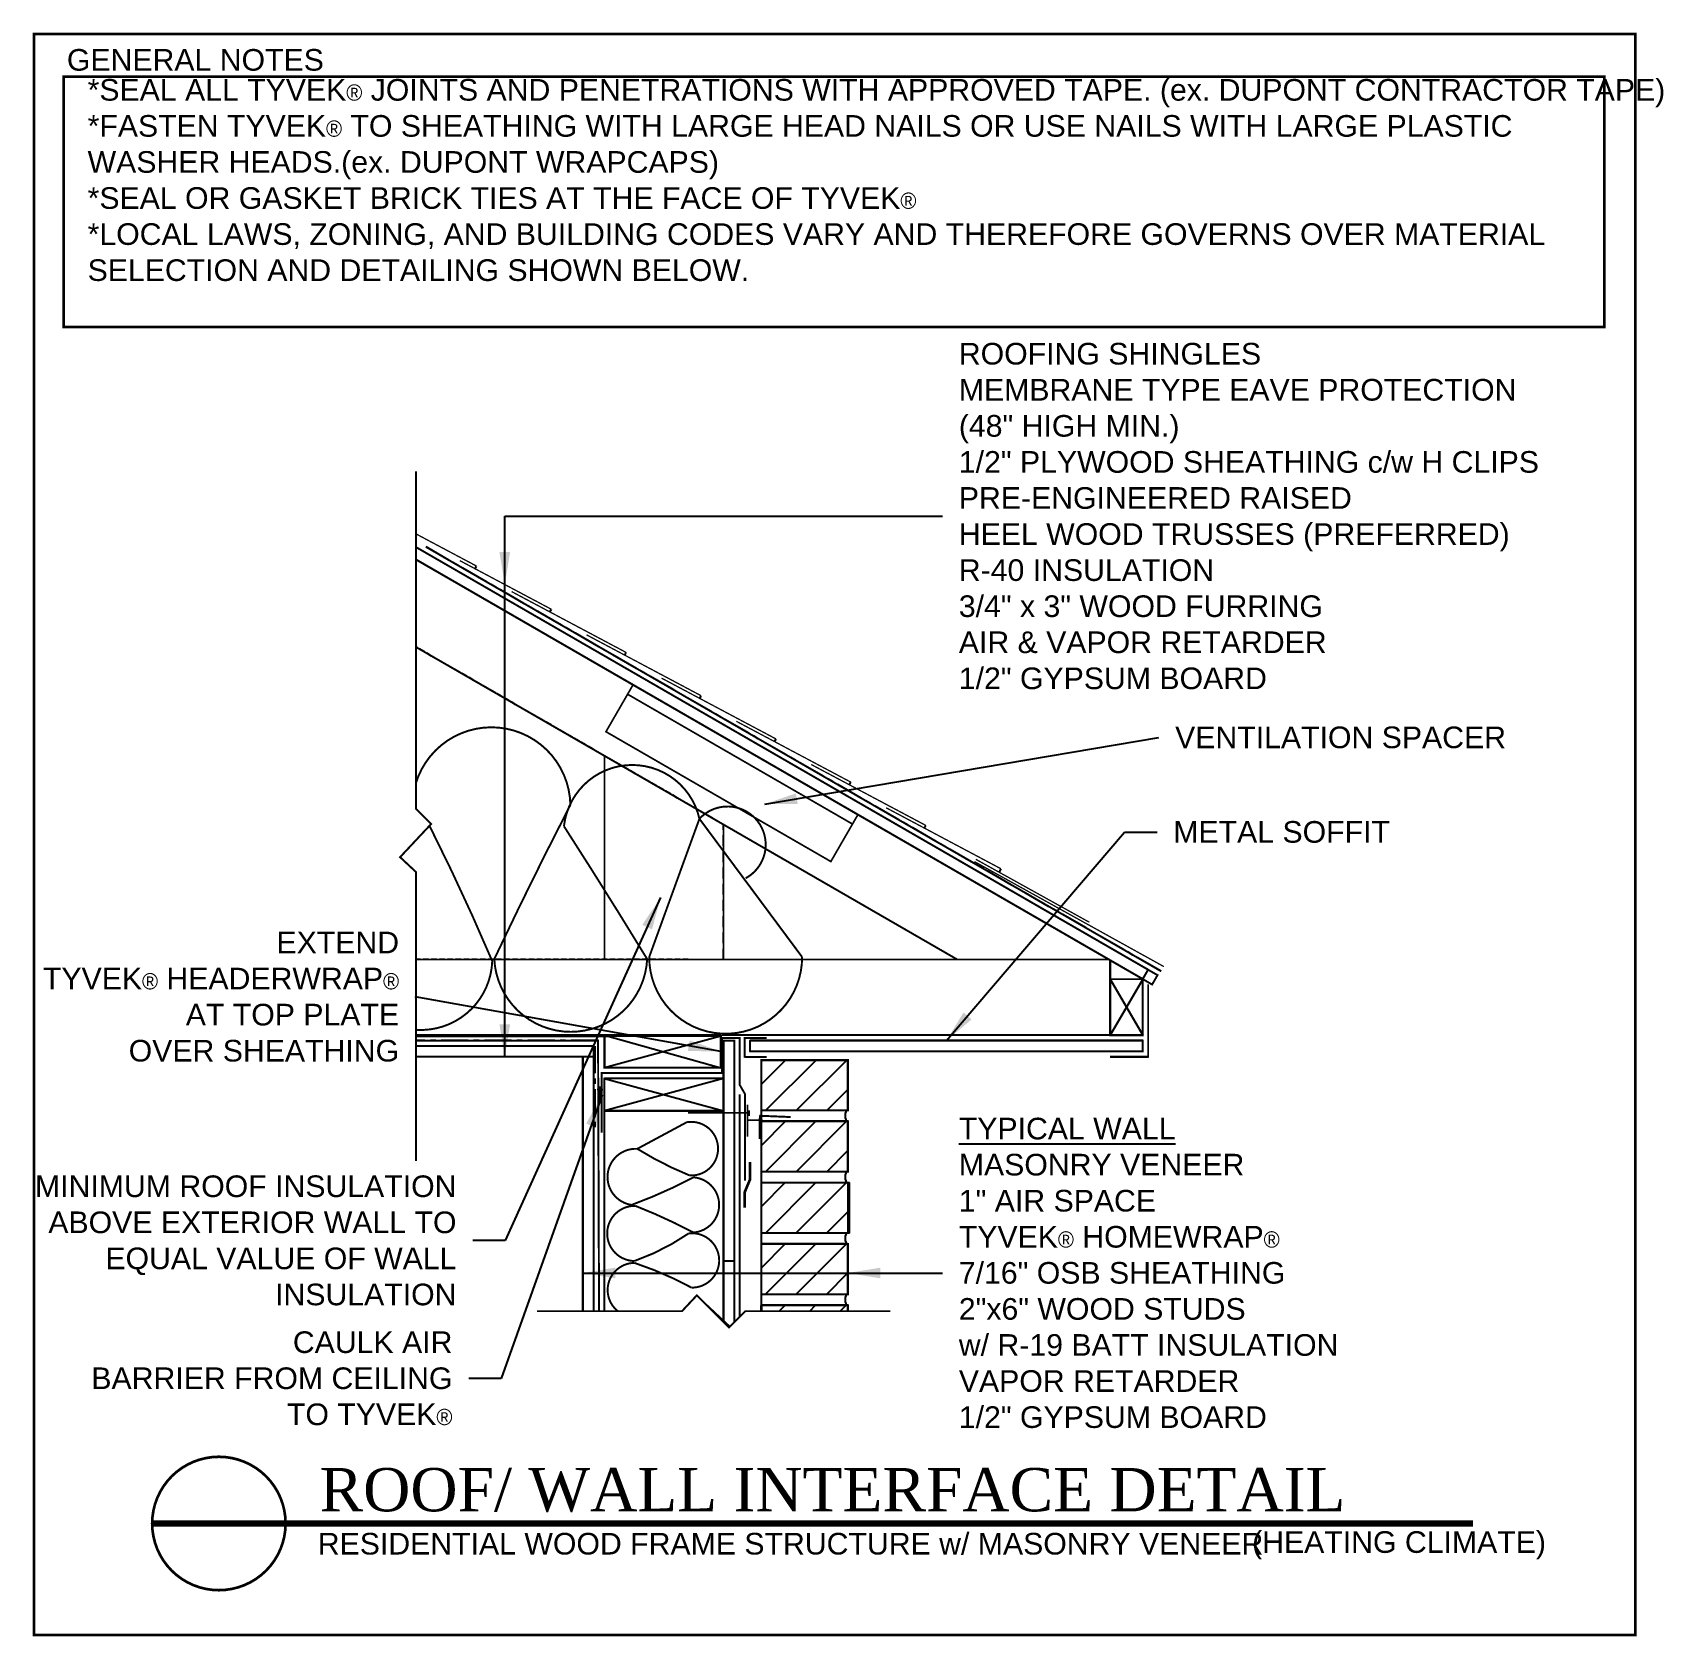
# Model space of a CAD drawing. Extents: x -7.5 to 67.8, y 251.2 to 325.3.
import ezdxf

# ---------------------------------------------------------------- set-up
doc = ezdxf.new("R2010")
doc.units = 0
doc.header["$MEASUREMENT"] = 0
for name, pattern in [('CENTER', [2, 1.25, -0.25, 0.25, -0.25]), ('DASHED', [0.75, 0.5, -0.25]), ('DASHED2', [0.375, 0.25, -0.125])]:
    doc.linetypes.add(name, pattern=pattern)
doc.layers.get('0').update_dxf_attribs({"linetype": 'CONTINUOUS'})
for name, color, linetype in [('CLADDING', 242, 'CONTINUOUS'), ('FASTENING', 1, 'CONTINUOUS'), ('INSULATION', 40, 'CONTINUOUS'), ('ROOFING', 7, 'CONTINUOUS'), ('STRUCTURE', 7, 'CONTINUOUS'), ('TEXT', 7, 'CONTINUOUS'), ('TITLE', 7, 'CONTINUOUS'), ('TYVEK', 5, 'DASHED'), ('VAPOURBARRIER', 114, 'CENTER')]:
    doc.layers.add(name, color=color, linetype=linetype)
doc.styles.add('DETAILS', font='sanss___.ttf', dxfattribs={"height": 1})
doc.styles.add('TITLE', font='TIMES.TTF', dxfattribs={"height": 2})
doc.dimstyles.new('TYVEKDETAILS', dxfattribs={"dimtxt": 1.5, "dimasz": 1.5, "dimexe": 0.75, "dimexo": 0.75, "dimgap": 0.75, "dimtad": 0, "dimtih": 1, "dimtoh": 1, "dimdec": 4, "dimzin": 0, "dimtxsty": 'DETAILS', "dimcen": 0.0625, "dimazin": 3, "dimtfac": 1, "dimtdec": 4, "dimtofl": 0, "dimtmove": 0, "dimatfit": 3, "dimtolj": 1, "dimtzin": 0})

# ---------------------------------------------------------------- blocks, each defined once
blk = doc.blocks.new('A$C01500328')
at = {"layer": 'ROOFING', "const_width": 0.08}
blk.add_lwpolyline([(0.055, 6.055), (1.305, 8.22), (11.697, 2.22), (10.447, 0.055), (0.055, 6.055), (1.055, 7.787), (11.447, 1.787)], dxfattribs=at)

msp = doc.modelspace()

# ---------------------------------------------------------------- hatches: boundary and pattern name
at = {"layer": 'CLADDING'}
h = msp.add_hatch(dxfattribs=at)
h.set_pattern_fill('ANSI31', color=256, scale=8, style=0)
h.set_pattern_definition([(45, (19.0778, 187.6016), (-0.707107, 0.707107), [])])
h.paths.add_polyline_path([(26.154, 277.817), (26.154, 275.484), (30.154, 275.484), (30.154, 277.817)])
h.paths.add_polyline_path([(30.154, 272.651), (30.154, 274.984), (26.154, 274.984), (26.154, 272.651)])
h.paths.add_polyline_path([(30.154, 269.817), (30.154, 272.151), (26.154, 272.151), (26.154, 269.817)])
h.paths.add_polyline_path([(26.154, 269.317), (26.154, 266.984), (30.154, 266.984), (30.154, 269.317)])
h.paths.add_polyline_path([(26.154, 266.484), (26.154, 266.21), (30.154, 266.21), (30.154, 266.484)])
at = {"layer": 'FASTENING'}
h = msp.add_hatch(dxfattribs=at)
h.set_pattern_fill('HONEY', color=256, style=0)
h.set_pattern_definition([(0, (19.07782, -4.34544), (0.1875, 0.108253175), [0.125, -0.25]), (120, (19.07782, -4.34544), (-0.1875, 0.108253176), [0.125, -0.25]), (60, (19.07782, -4.34544), (4e-10, 0.21650635), [-0.25, 0.125])])
h.paths.add_polyline_path([(18.779, 276.512, 0.554385), (18.609, 276.502), (18.609, 275.96, 1.158196), (18.779, 275.96)])

# ---------------------------------------------------------------- linework, layer by layer
at = {"const_width": 0.125}
msp.add_lwpolyline([(-7.458, 251.241), (66.542, 251.241), (66.542, 325.241), (-7.458, 325.241)], close=True, dxfattribs=at)
for points, const_width in [([(10.191, 273.151), (10.191, 286.511), (9.461, 287.194), (10.898, 288.729), (10.191, 289.437), (10.191, 305.026)], 0.09), ([(10.191, 273.151), (10.191, 286.511), (9.461, 287.194), (10.898, 288.729), (10.191, 289.437), (10.191, 305.026)], 0.06), ([(15.785, 266.21), (22.488, 266.21), (23.171, 266.94), (24.657, 265.454), (25.414, 266.21), (32.117, 266.21)], 0.09), ([(15.785, 266.21), (22.488, 266.21), (23.171, 266.94), (24.707, 265.503), (25.414, 266.21), (32.117, 266.21)], 0.06)]:
    msp.add_lwpolyline(points, dxfattribs=dict(const_width=const_width))
msp.add_lwpolyline([(1.087, 259.48, -1), (1.087, 253.314, -1), (1.087, 259.48, -0.7496)], format="xyb", dxfattribs=at)
at = {"layer": 'CLADDING'}
for p, q in [((26.154, 277.817), (30.154, 277.817)), ((30.154, 275.484), (30.154, 277.817)), ((30.154, 275.484), (26.154, 275.484)), ((30.154, 274.984), (26.154, 274.984)), ((30.154, 274.984), (26.154, 274.984)), ((30.154, 272.651), (30.154, 274.984)), ((30.154, 272.651), (26.154, 272.651)), ((26.221, 272.151), (30.221, 272.151)), ((30.221, 269.817), (30.221, 272.151)), ((30.221, 269.817), (26.221, 269.817)), ((30.154, 269.317), (26.154, 269.317)), ((30.154, 266.984), (30.154, 269.317)), ((30.154, 266.984), (26.154, 266.984)), ((30.154, 266.484), (26.154, 266.484)), ((30.154, 266.21), (30.154, 266.484))]:
    msp.add_line(p, q, dxfattribs=at)
for points, const_width in [([(26.154, 277.817), (30.154, 277.817), (30.154, 275.484), (26.154, 275.484), (26.154, 277.817)], 0.09), ([(26.154, 266.21), (26.154, 277.817)], 0.09), ([(26.154, 274.984), (30.154, 274.984), (30.154, 272.651), (26.154, 272.651), (26.154, 274.984)], 0.09), ([(26.154, 272.151), (30.154, 272.151), (30.154, 269.817), (26.154, 269.817), (26.154, 272.151)], 0.09), ([(26.154, 269.317), (30.154, 269.317), (30.154, 266.984), (26.154, 266.984), (26.154, 269.317)], 0.09), ([(26.154, 266.21), (26.154, 266.484)], 0.125), ([(26.154, 266.484), (30.154, 266.484), (30.154, 266.21)], 0.09)]:
    msp.add_lwpolyline(points, dxfattribs=dict(at, const_width=const_width))
for centre in [(30.154, 275.234), (30.154, 272.401), (30.154, 269.567), (30.154, 266.734)]:
    msp.add_ellipse(centre, major_axis=(0.009, -0.25), ratio=0.526037, start_param=3.074329, end_param=6.215921, dxfattribs=at)
at = {"layer": 'FASTENING'}
for points, const_width in [([(18.703, 276.554), (18.694, 275.861)], 0.125), ([(22.76, 275.378), (25.588, 275.378), (25.588, 275.486), (25.588, 275.236), (25.588, 275.378), (25.514, 275.378), (25.514, 275.758), (25.514, 274.281), (25.514, 275.037), (26.21, 275.037), (26.071, 275.037), (26.071, 274.17), (26.071, 275.037), (26.098, 275.241), (27.504, 275.183)], 0.09)]:
    msp.add_lwpolyline(points, dxfattribs=dict(at, const_width=const_width))
at = {"layer": 'FASTENING', "color": 112, "const_width": 0.125}
msp.add_lwpolyline([(25.635, 273.097), (25.635, 272.307), (25.385, 271.709), (25.385, 270.999)], dxfattribs=at)
at = {"layer": 'FASTENING'}
for centre, radius, start, end in [((18.697, 276.454), 0.1, 324.67593, 208.66255), ((18.694, 275.947), 0.0859, 171.61542, 8.38458)]:
    msp.add_arc(centre, radius, start, end, dxfattribs=at)
at = {"layer": 'INSULATION', "const_width": 0.09}
for points in [[(20.878, 282.484, -0.952471), (13.814, 282.484, -0.008711), (17.33, 289.608, 0.853868), (10.191, 290.616, 0.880138)], [(25.43, 286.22, 1.180587), (23.293, 288.967), (28.038, 282.579, -1.004186), (20.973, 282.579, -0.00062), (23.293, 288.967, 0.847915), (17.033, 288.623, -0.006002), (20.878, 282.484)], [(10.819, 288.645, -0.015971), (13.719, 282.389, -0.420659), (10.232, 279.212)], [(20.422, 273.713), (22.708, 274.943, -1.120916), (22.84, 272.483, -0.042055), (20.422, 273.713, 0.955215), (20.159, 271.121, 0.033771), (23.016, 272.395, -0.932497), (23.016, 269.847, 0.02843), (20.334, 271.077, 1.006035), (20.291, 268.529, 0.065918), (22.796, 269.803, -1.071863), (22.928, 267.299, 0.044094), (20.291, 268.441, 0.705637), (19.523, 266.21, 0.705637)]]:
    msp.add_lwpolyline(points, format="xyb", dxfattribs=at)
at = {"layer": 'ROOFING', "linetype": 'CENTER'}
msp.add_line((44.627, 281.92), (10.664, 301.529), dxfattribs=at)
at = {"layer": 'ROOFING', "const_width": 0.09}
msp.add_lwpolyline([(10.664, 301.529), (44.627, 281.92)], dxfattribs=at)
at = {"layer": 'STRUCTURE'}
for p, q in [((44.029, 281.99), (10.191, 301.526)), ((43.779, 281.557), (10.191, 300.949)), ((12.922, 300.527), (12.991, 300.648)), ((16.382, 298.529), (16.452, 298.65)), ((19.843, 296.531), (19.913, 296.651)), ((23.304, 294.532), (23.374, 294.653)), ((26.765, 292.534), (26.835, 292.655)), ((30.226, 290.536), (30.296, 290.657)), ((33.687, 288.538), (33.757, 288.659)), ((37.218, 286.661), (37.141, 286.522)), ((42.279, 278.964), (42.279, 282.423)), ((43.779, 281.557), (44.029, 281.99)), ((42.279, 281.557), (43.779, 278.964)), ((43.779, 281.557), (42.279, 278.964)), ((43.779, 278.964), (43.779, 281.557)), ((18.904, 278.923), (10.191, 278.964)), ((24.279, 278.964), (10.191, 278.964)), ((18.904, 278.964), (24.279, 277.464)), ((18.904, 278.964), (18.904, 277.464)), ((24.279, 278.923), (18.904, 277.464)), ((24.279, 278.964), (24.279, 277.464)), ((43.779, 278.964), (24.342, 278.964)), ((25.387, 278.839), (26.387, 278.839)), ((25.387, 277.964), (25.387, 278.839)), ((18.404, 278.464), (10.191, 278.464)), ((18.404, 278.464), (18.404, 266.21)), ((24.404, 278.714), (24.904, 278.714)), ((24.404, 278.714), (24.404, 265.786)), ((24.904, 278.714), (24.904, 267.312)), ((43.779, 278.714), (25.637, 278.714)), ((25.637, 278.214), (25.637, 278.714)), ((43.779, 278.214), (25.637, 278.214)), ((43.779, 278.214), (43.779, 278.714)), ((18.404, 277.964), (10.191, 277.964)), ((17.904, 277.964), (17.904, 266.21)), ((24.279, 277.464), (18.904, 277.464)), ((25.387, 277.964), (26.387, 277.964)), ((42.279, 277.964), (44.029, 277.964)), ((44.029, 277.964), (42.279, 277.964)), ((18.904, 276.964), (24.404, 275.464)), ((24.404, 276.964), (18.904, 275.464)), ((24.404, 276.964), (18.904, 276.964)), ((24.404, 275.464), (18.904, 275.464)), ((24.404, 268.533), (24.904, 268.533)), ((24.904, 267.312), (24.904, 265.701))]:
    msp.add_line(p, q, dxfattribs=at)
at = {"layer": 'STRUCTURE', "linetype": 'DASHED2'}
for p, q in [((23.904, 288.99), (10.191, 296.908)), ((22.779, 282.464), (10.191, 282.464))]:
    msp.add_line(p, q, dxfattribs=at)
at = {"layer": 'STRUCTURE', "linetype": 'DASHED'}
msp.add_line((24.404, 282.464), (24.404, 288.701), dxfattribs=at)
at = {"layer": 'STRUCTURE'}
for points, const_width in [([(10.191, 301.526), (44.462, 281.74), (44.212, 281.307), (10.191, 300.949)], 0.09), ([(12.991, 300.648), (10.191, 302.137)], 0.06), ([(16.452, 298.65), (12.219, 300.9)], 0.06), ([(19.913, 296.651), (14.615, 299.468)], 0.06), ([(23.374, 294.653), (18.076, 297.47)], 0.06), ([(26.835, 292.655), (21.537, 295.472)], 0.06), ([(30.296, 290.657), (24.998, 293.474)], 0.06), ([(33.757, 288.659), (28.459, 291.476)], 0.06), ([(37.218, 286.661), (31.92, 289.477)], 0.06), ([(41.314, 284.185), (36.066, 287.094)], 0.06), ([(44.752, 282.137), (36.006, 286.985)], 0.06), ([(42.279, 282.423), (42.279, 278.964), (43.779, 278.964), (43.779, 281.557)], 0.09), ([(42.279, 277.964), (44.029, 277.964), (44.029, 281.312)], 0.09), ([(42.279, 281.557), (43.779, 281.557)], 0.08), ([(19.053, 278.923), (10.191, 278.923)], 0.125), ([(18.904, 278.964), (18.904, 277.464), (24.279, 277.464), (24.279, 278.923), (18.904, 278.923)], 0.09), ([(26.387, 278.839), (25.387, 278.839), (25.387, 277.964), (26.387, 277.964)], 0.09), ([(10.191, 277.964), (18.404, 277.964), (18.404, 278.464), (10.191, 278.464)], 0.09), ([(24.904, 265.701), (24.904, 278.714), (24.404, 278.714), (24.404, 265.786)], 0.09), ([(25.637, 278.214), (43.779, 278.214), (43.779, 278.714), (25.637, 278.714), (25.637, 278.214)], 0.09), ([(17.904, 266.21), (17.904, 277.964), (18.404, 277.964), (18.404, 266.21)], 0.09), ([(24.404, 276.964), (18.904, 276.964), (18.904, 275.464), (24.404, 275.464), (24.404, 276.964)], 0.09), ([(18.904, 276.964), (18.904, 266.21)], 0.09)]:
    msp.add_lwpolyline(points, dxfattribs=dict(at, const_width=const_width))
at = {"layer": 'STRUCTURE', "linetype": 'DASHED'}
for points, const_width in [([(10.191, 296.908), (23.904, 288.99)], 0.09), ([(18.904, 282.464), (18.904, 291.877)], 0.08), ([(23.904, 288.99), (35.207, 282.464)], 0.09), ([(24.404, 282.464), (24.404, 288.701)], 0.08), ([(22.779, 282.464), (10.191, 282.464)], 0.09), ([(42.207, 282.464), (22.779, 282.464)], 0.09)]:
    msp.add_lwpolyline(points, dxfattribs=dict(at, const_width=const_width))
at = {"layer": 'TITLE', "const_width": 0.125}
msp.add_lwpolyline([(-6.092, 323.263), (65.115, 323.263), (65.115, 311.697), (-6.092, 311.697)], close=True, dxfattribs=at)
at = {"layer": 'TITLE', "const_width": 0.3}
msp.add_lwpolyline([(-2.042, 256.397), (59.044, 256.397)], dxfattribs=at)
at = {"layer": 'TYVEK', "const_width": 0.09}
for points in [[(18.779, 274.464), (18.779, 277.214), (24.342, 277.214), (24.342, 278.839), (25.154, 278.839), (25.154, 276.67), (25.404, 276.237), (25.404, 272.237)], [(25.154, 276.237), (25.154, 267.312), (25.154, 265.951)]]:
    msp.add_lwpolyline(points, dxfattribs=at)
at = {"layer": 'VAPOURBARRIER'}
msp.add_line((18.609, 278.714), (10.191, 278.714), dxfattribs=at)
at = {"layer": 'VAPOURBARRIER', "linetype": 'CENTER'}
msp.add_line((18.467, 278.464), (18.467, 274.464), dxfattribs=at)
at = {"layer": 'VAPOURBARRIER', "const_width": 0.09}
msp.add_lwpolyline([(10.191, 278.714), (18.609, 278.714), (18.654, 266.21)], dxfattribs=at)

# ---------------------------------------------------------------- block references
at = {"layer": 'STRUCTURE', "color": 112}
msp.add_blockref('A$C01500328', (18.919, 286.937), dxfattribs=at)

# ---------------------------------------------------------------- texts
at = {"layer": 'TEXT', "insert": (-4.978, 323.158), "char_height": 0.99975, "width": 69.25, "attachment_point": 1, "style": 'DETAILS'}
msp.add_mtext('*SEAL ALL TYVEK{\\fSymbol|b0|i0|c2|p18;\\H0.7502x;â} JOINTS AND PENETRATIONS WITH APPROVED TAPE. (ex. DUPONT CONTRACTOR TAPE)\\P*{\\fSansSerif|b0|i0|c2|p0;FASTEN TYVEK\\fSymbol|b0|i0|c2|p16;\\H0.7502x;â\\fSansSerif|b0|i0|c2|p0;\\H1.333x; TO SHEATHING WITH LARGE HEAD NAILS OR USE NAILS WITH LARGE PLASTIC WASHER HEADS.}(ex. DUPONT WRAPCAPS)\\P*SEAL OR GASKET BRICK TIES AT THE FACE OF TYVEK{\\fSymbol|b0|i0|c2|p18;\\H0.7502x;â\\P}*LOCAL LAWS, ZONING, AND BUILDING CODES VARY AND THEREFORE GOVERNS OVER MATERIAL SELECTION AND DETAILING SHOWN BELOW.', dxfattribs=at)
at = {"layer": 'TEXT', "char_height": 1, "style": 'DETAILS'}
for s, insert, attachment_point in [('ROOFING SHINGLES \\PMEMBRANE TYPE EAVE PROTECTION \\P(48" HIGH MIN.)\\P1/2" PLYWOOD SHEATHING c/w H CLIPS\\PPRE-ENGINEERED RAISED \\PHEEL WOOD TRUSSES (PREFERRED)\\PR-40 INSULATION\\P3/4" x 3" WOOD FURRING\\PAIR & VAPOR RETARDER\\P1/2" GYPSUM BOARD', (35.28, 302.954), 4), ('VENTILATION SPACER', (45.275, 292.724), 4), ('\\A1;METAL SOFFIT', (45.19, 288.354), 4), ('EXTEND \\PTYVEK\\fSymbol|b0|i0|c2|p18;\\H0.75;â\\fSansSerif|b0|i0|c2|p2;\\H1; HEADERWRAP\\fSymbol|b0|i0|c2|p18;\\H0.75;â\\P\\fSansSerif|b0|i0|c2|p2;\\H1;AT TOP PLATE\\POVER SHEATHING\\fSymbol|b0|i0|c2|p18;\\H0.422; ', (9.415, 280.742), 6), ('{\\LTYPICAL WALL\\P}MASONRY VENEER\\P1" AIR SPACE\\PTYVEK{\\fSymbol|b0|i0|c2|p18;\\H0.75x;â} HOMEWRAP{\\fSymbol|b0|i0|c2|p18;\\H0.75x;â\\P}7/16" OSB SHEATHING\\P2"x6" WOOD STUDS \\Pw/ R-19 BATT INSULATION\\PVAPOR RETARDER\\P1/2" GYPSUM BOARD', (35.28, 267.974), 4), ('MINIMUM ROOF INSULATION\\P ABOVE EXTERIOR WALL TO \\PEQUAL VALUE OF WALL \\PINSULATION', (12.067, 269.476), 6), ('CAULK AIR \\PBARRIER FROM CEILING \\PTO TYVEK{\\fSymbol|b0|i0|c2|p18;\\H0.75x;â}', (11.88, 263.103), 6)]:
    msp.add_mtext(s, dxfattribs=dict(at, insert=insert, attachment_point=attachment_point))
at = {"layer": 'TITLE'}
for s, insert, char_height, width, attachment_point, style in [('GENERAL NOTES', (-5.937, 324.544), 1, 19.25, 1, 'DETAILS'), ('ROOF/ WALL INTERFACE DETAIL', (5.739, 257.938), 2, 54.43787, 4, 'TITLE'), ('RESIDENTIAL WOOD FRAME STRUCTURE w/ MASONRY VENEER ', (5.657, 255.455), 1, 54.4375, 4, 'DETAILS'), ('(HEATING CLIMATE)', (48.831, 255.388), 1, 14.74941, 4, 'DETAILS')]:
    msp.add_mtext(s, dxfattribs=dict(at, insert=insert, char_height=char_height, width=width, attachment_point=attachment_point, style=style))

# ---------------------------------------------------------------- leaders
at = {"layer": 'TEXT', "annotation_type": 0, "has_hookline": 1}
for points, hookline_direction, text_width in [([(14.298, 277.964), (14.298, 302.954), (34.53, 302.954)], 0, 26.123), ([(26.314, 289.648), (44.525, 292.724)], 0, 14.916), ([(34.708, 278.714), (42.94, 288.354), (44.44, 288.354)], 0, 9.705), ([(21.497, 285.325), (14.317, 269.476), (12.817, 269.476)], 1, 19.214), ([(24.279, 278.214), (10.165, 280.742)], 1, 16.378), ([(18.793, 276.207), (14.13, 263.103), (12.63, 263.103)], 1, 16.185)]:
    msp.add_leader(points, dimstyle='TYVEKDETAILS', dxfattribs=dict(at, hookline_direction=hookline_direction, text_width=text_width))
at = {"layer": 'TEXT'}
for points in [[(14.298, 299.795), (14.298, 302.954), (34.53, 302.954)], [(17.904, 267.974), (34.53, 267.974)], [(30.154, 267.974), (34.53, 267.974)]]:
    msp.add_leader(points, dimstyle='TYVEKDETAILS', dxfattribs=at)

doc.saveas('drawing.dxf')
